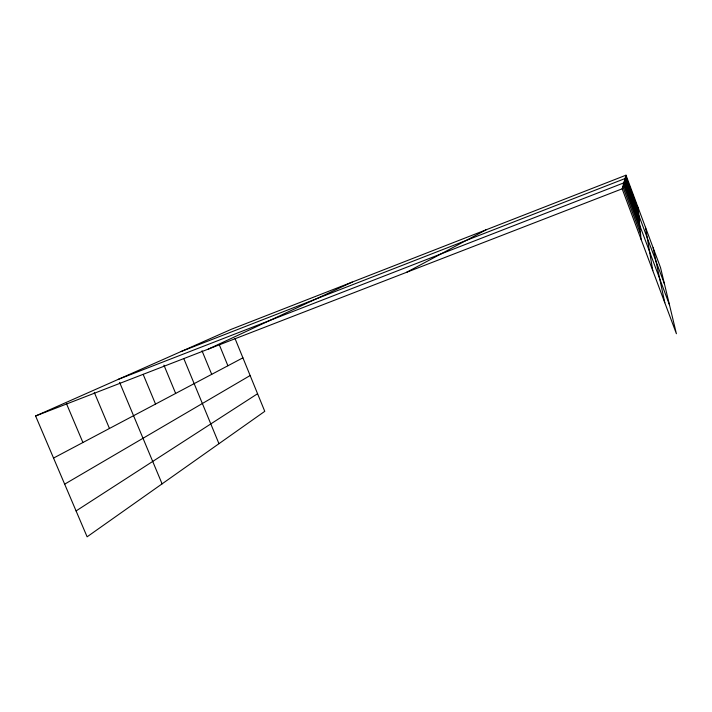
<?xml version="1.0" encoding="UTF-8"?>
<svg xmlns="http://www.w3.org/2000/svg" width="712" height="712" viewBox="0 0 712 712"><rect width="100%" height="100%" fill="white"/><g stroke="black" fill="none" stroke-linecap="round" stroke-linejoin="round"><path stroke-width="1.07" d="M626.008 175.188L660.54 267.632L676.4 333.732L622.163 188.822L626.008 175.188L231.258 329.309L35.6 415.986L87.113 536.812L264.766 411.34L235.005 338.476M76.077 510.931L257.566 393.727M64.667 484.16L250.135 375.536M406.507 272.34L486.1 229.807M53.542 458.065L242.908 357.825M208.278 349.111L352.235 282.077M180.928 351.603L625.056 178.543L664.465 283.972M118.334 379.336L623.846 182.859L669.485 304.914M35.6 415.986L622.163 188.822M66.412 403.526L82.921 442.517M94.269 392.374L109.461 428.464M119.598 382.371L162.096 483.857M143.174 374.396L155.536 404.069M163.92 365.123L175.659 393.425M202.003 350.758L211.704 374.343M183.821 358.617L218.958 443.692M219.127 344.332L227.902 365.763M625.714 176.211L638.246 209.737M625.403 177.324L638.495 212.363M624.691 179.842L639.064 218.281M624.291 181.275L639.385 221.646M623.347 184.622L640.133 229.504M622.795 186.597L640.577 234.132M653.127 247.794L664.803 302.733M645.472 227.297L652.788 270.64M638.014 207.334L641.076 239.339"/></g></svg>
